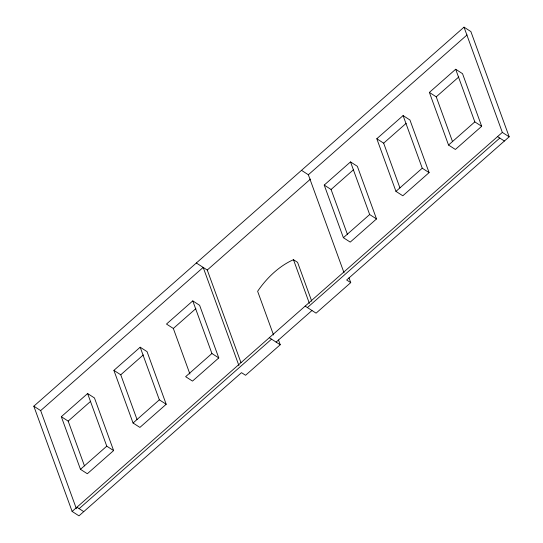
<?xml version="1.0" encoding="UTF-8"?>
<svg xmlns="http://www.w3.org/2000/svg" width="543" height="543" viewBox="0 0 543 543"><rect width="100%" height="100%" fill="white"/><g stroke="black" fill="none" stroke-linecap="round" stroke-linejoin="round"><path stroke-width="0.81" d="M278.491 339.986L280.229 344.751L245.572 375.281L241.499 372.661L78.979 515.85L72.124 511.438L33.822 406.184L464.021 27.15L470.876 31.562L509.178 136.816L346.658 280.005L350.737 282.631L316.08 313.162L305.152 306.123M76.387 508.73L40.671 410.603L203.191 267.407L238.906 365.534M344.065 272.885L308.349 174.758L467.061 34.922M240.963 362.622L207.263 270.034L310.528 179.054M61.318 416.705L87.613 393.546L94.462 397.958L113.616 450.581L87.328 473.747L80.473 469.328L61.318 416.705L68.174 421.117L84.464 465.887M113.901 370.38L140.189 347.215L147.044 351.626L166.199 404.257L139.904 427.416L133.055 423.004L113.901 370.38L120.75 374.792L137.046 419.563M192.772 300.89L211.926 353.513L185.638 376.679L192.487 381.091L218.775 357.925L199.62 305.302L192.772 300.89L166.484 324.056L173.332 328.467L189.914 374.025M324.225 185.075L350.513 161.909L357.362 166.321L376.516 218.944L350.228 242.11L343.38 237.698L324.225 185.075L331.074 189.487L347.371 234.257M376.801 138.743L403.096 115.584L409.945 119.996L429.099 172.62L402.811 195.785L395.956 191.374L376.801 138.743L383.657 143.162L399.947 187.932M429.384 92.419L455.672 69.253L462.527 73.672L481.682 126.295L455.387 149.454L448.538 145.042L429.384 92.419L436.233 96.83L452.529 141.601M68.174 421.117L90.708 401.263M120.75 374.792L143.284 354.939M173.332 328.467L195.867 308.614M331.074 189.487L353.608 169.633M383.657 143.162L406.191 123.302M436.233 96.83L458.767 76.977M80.473 469.328L106.767 446.17L87.613 393.546M133.055 423.004L159.343 399.838L140.189 347.215M343.38 237.698L369.668 214.533L350.513 161.909M395.956 191.374L422.25 168.208L403.096 115.584M448.538 145.042L474.826 121.883L455.672 69.253M72.124 511.438L502.329 132.397L464.021 27.15M79.156 508.676L271.554 339.158M307.399 307.576L499.798 138.058M276.115 342.104L311.967 310.515M502.329 132.397L509.178 136.816M474.826 121.883L481.682 126.295M497.551 136.612L504.399 141.024M422.25 168.208L429.099 172.62M301.501 170.339L308.349 174.758M369.668 214.533L376.516 218.944M273.516 334.956L257.626 291.292A65.879 40.25 -57.2 0 1 293.478 259.703L297.584 262.35L311.743 301.256M196.342 262.995L207.263 270.034M269.301 337.712L280.229 344.751M211.926 353.513L218.775 357.925M159.343 399.838L166.199 404.257M106.767 446.17L113.616 450.581M33.822 406.184L40.671 410.603M76.909 507.223L83.758 511.642M349.006 277.88L350.737 282.631M293.478 259.703L309.367 303.367"/></g></svg>
